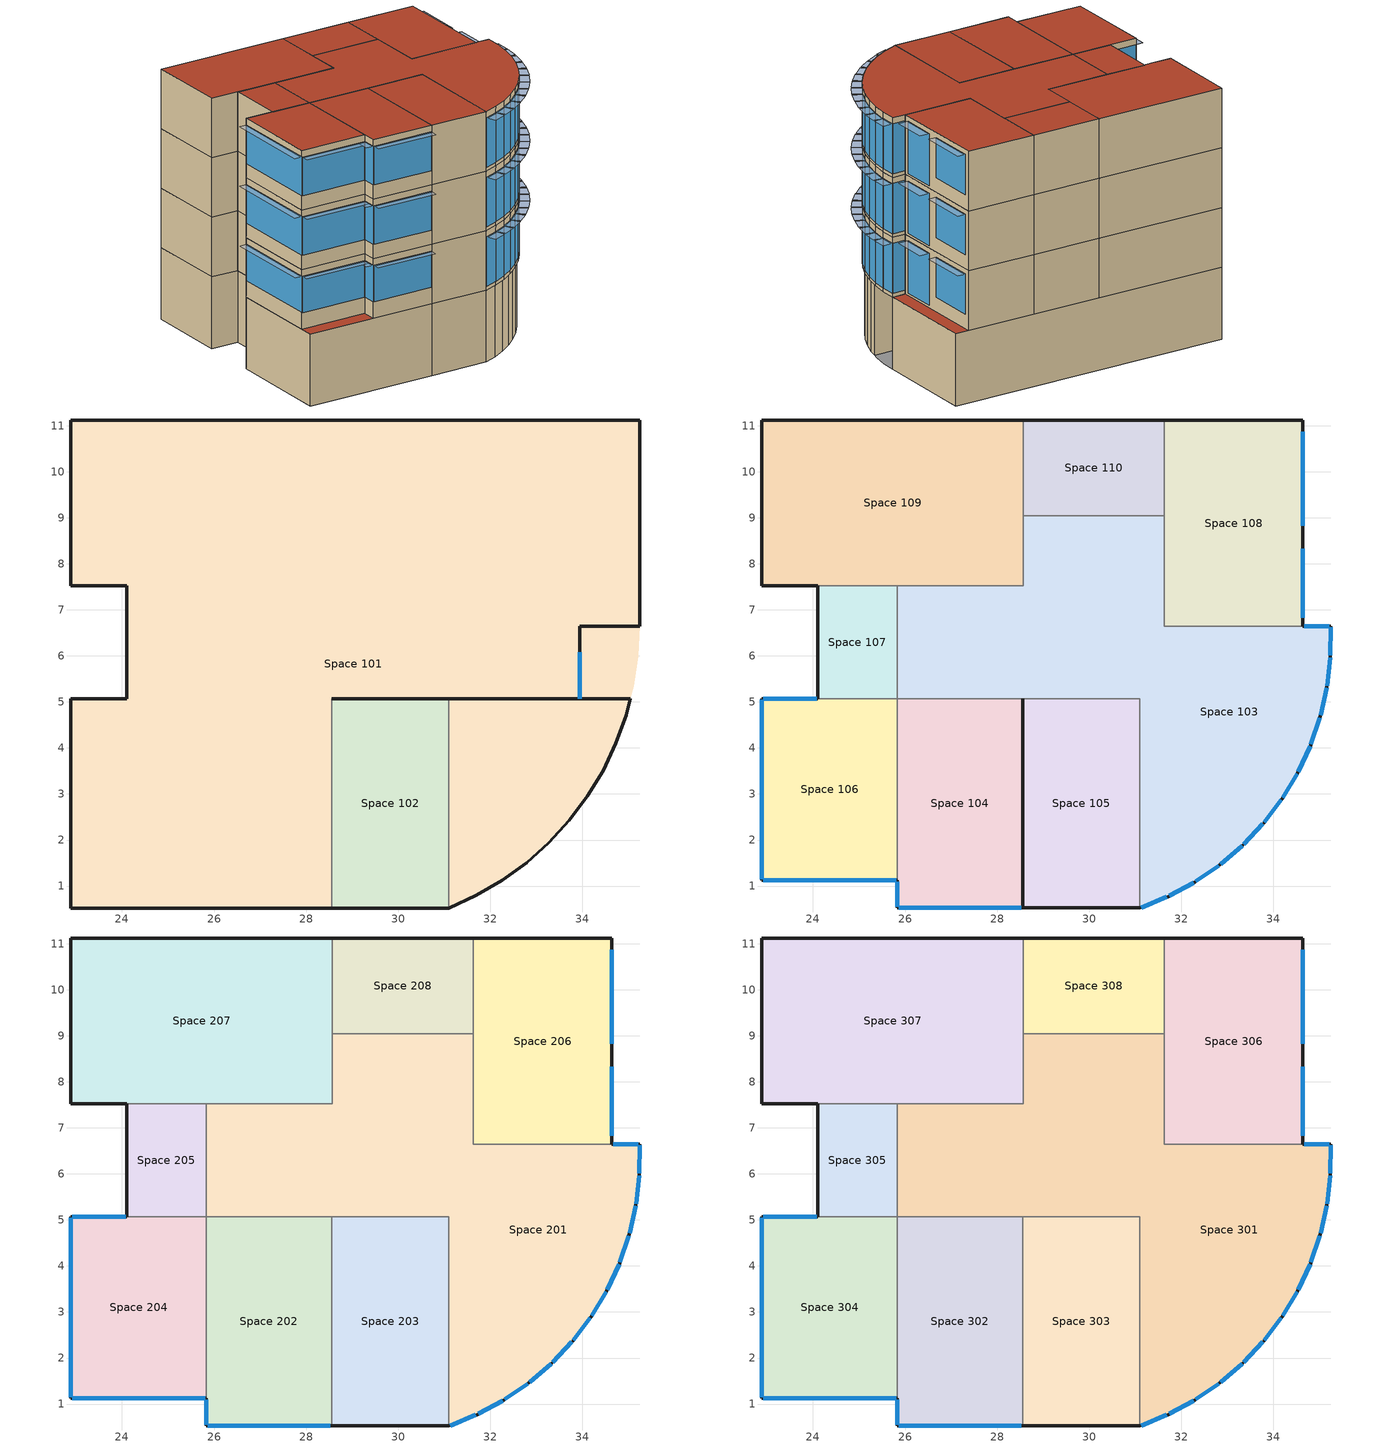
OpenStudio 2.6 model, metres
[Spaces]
Space 101
 floor ground: 35.24,11.12 35.24,6.64 33.94,6.64 33.94,5.07 28.55,5.07 28.55,0.52 22.89,0.52 22.89,5.07 24.1,5.07 24.1,7.52 22.89,7.52 22.89,11.12 z0.01; 35.24,6.64 35.21,5.99 35.11,5.35 35.04,5.07 33.94,5.07 33.94,6.64 z0.01; 35.04,5.07 34.95,4.71 34.73,4.1 34.45,3.51 34.11,2.95 33.72,2.43 33.28,1.95 32.79,1.51 32.26,1.13 31.7,0.8 31.1,0.52 31.1,5.07 z0.01
 wall outside: 28.55,5.07 31.1,5.07 33.94,5.07 33.94,6.64 35.24,6.64 35.24,11.12 22.89,11.12 22.89,7.52 24.1,7.52 24.1,5.07 22.89,5.07 22.89,0.52 28.55,0.52 / 31.1,0.52 31.7,0.8 32.26,1.13 32.79,1.51 33.28,1.95 33.72,2.43 34.11,2.95 34.45,3.51 34.73,4.1 34.95,4.71 35.04,5.07 33.94,5.07 33.94,6.64 z0.01:3.04
 wall to Space 102: 31.1,5.07 31.1,0.52 / 28.55,0.52 28.55,5.07 z0.01:3.04
 window: 33.94,5.07 33.94,6.07 / 33.94,5.07 33.94,6.07 z1.01:2.54
 roof outside: 35.04,5.07 35.11,5.35 35.21,5.99 35.24,6.64 33.94,6.64 33.94,5.07 z3.04; 31.1,0.52 31.7,0.8 32.26,1.13 32.79,1.51 33.28,1.95 33.72,2.43 34.11,2.95 34.45,3.51 34.73,4.1 34.95,4.71 35.04,5.07 31.1,5.07 z3.04; 28.55,0.52 28.55,5.07 33.94,5.07 33.94,6.64 35.24,6.64 35.24,11.12 22.89,11.12 22.89,7.52 24.1,7.52 24.1,5.07 22.89,5.07 22.89,0.52 z3.04
Space 102
 floor ground: 31.1,5.07 31.1,0.52 28.55,0.52 28.55,5.07 z0.01
 wall outside: 28.55,0.52 31.1,0.52 z0.01:3.04
Space 103
 floor ground: 31.63,9.04 31.63,6.64 35.24,6.64 35.24,5.98 35.16,5.33 35.02,4.68 34.81,4.06 34.53,3.46 34.19,2.89 33.79,2.37 33.34,1.89 32.84,1.46 32.29,1.09 31.71,0.77 31.1,0.52 31.1,5.07 25.83,5.07 25.83,7.52 28.57,7.52 28.57,9.04 z3.04
 wall outside: 31.1,0.52 31.71,0.77 32.29,1.09 32.84,1.46 33.34,1.89 33.79,2.37 34.19,2.89 34.53,3.46 34.81,4.06 35.02,4.68 35.16,5.33 35.24,5.98 35.24,6.64 34.64,6.64 z3.04:5.55
 wall to Space 105: 28.55,5.07 31.1,5.07 31.1,0.52 z3.04:5.55
 wall to Space 104: 25.83,5.07 28.55,5.07 z3.04:5.55
 wall to Space 107: 25.83,7.52 25.83,5.07 z3.04:5.55
 wall to Space 109: 28.57,9.04 28.57,7.52 25.83,7.52 z3.04:5.55
 wall to Space 110: 31.63,9.04 28.57,9.04 z3.04:5.55
 wall to Space 108: 34.64,6.64 31.63,6.64 31.63,9.04 z3.04:5.55
 window: 34.54,3.48 34.8,4.04 / 35.03,4.71 35.16,5.3 / 32.32,1.1 32.82,1.44 / 34.82,4.08 35.01,4.66 / 31.13,0.53 31.69,0.76 / 35.24,6.01 35.24,6.62 / 35.17,5.35 35.24,5.96 / 34.2,2.92 34.52,3.44 / 33.81,2.39 34.18,2.87 / 33.36,1.91 33.78,2.35 / 32.86,1.48 33.32,1.87 / 31.74,0.78 32.27,1.07 z3.19:5.28; 35.22,6.64 34.67,6.64 z3.19:5.3
Space 104
 floor ground: 28.55,5.07 28.55,0.52 25.83,0.52 25.83,5.07 z3.04
 wall outside: 25.83,1.12 25.83,0.52 28.55,0.52 z3.04:5.55
 wall to Space 106: 25.83,5.07 25.83,1.12 z3.04:5.55
 window: 25.83,1.1 25.83,0.55 / 25.86,0.52 28.52,0.52 z3.74:5.27
 roof outside: 28.55,0.52 28.55,5.07 25.83,5.07 25.83,0.52 z5.55
Space 105
 floor to Space 102: 31.1,5.07 31.1,0.52 28.55,0.52 28.55,5.07 z3.04
 wall outside: 28.55,5.07 28.55,0.52 31.1,0.52 z3.04:5.55
Space 106
 floor ground: 25.83,5.07 25.83,1.12 22.89,1.12 22.89,5.07 z3.04
 wall outside: 24.1,5.07 22.89,5.07 22.89,1.12 25.83,1.12 z3.04:5.55
 wall to Space 107: 25.83,5.07 24.1,5.07 z3.04:5.55
 window: 24.08,5.07 22.92,5.07 z3.74:5.31; 22.92,1.12 25.81,1.12 / 22.89,5.05 22.89,1.15 z3.74:5.27
Space 107
 floor ground: 25.83,7.52 25.83,5.07 24.1,5.07 24.1,7.52 z3.04
 wall outside: 24.1,7.52 24.1,5.07 z3.04:5.55
 wall to Space 109: 25.83,7.52 24.1,7.52 z3.04:5.55
Space 108
 floor ground: 34.64,11.12 34.64,6.64 31.63,6.64 31.63,11.12 z3.04
 wall outside: 34.64,6.64 34.64,11.12 31.63,11.12 / 34.64,6.64 34.64,11.12 z3.04:5.55
 wall to Space 110: 31.63,11.12 31.63,9.04 z3.04:5.55
 window: 34.64,8.82 34.64,10.87 / 34.64,8.82 34.64,10.87 z3.64:5.33; 34.64,6.83 34.64,8.33 / 34.64,6.83 34.64,8.33 z3.14:5.33
Space 109
 floor ground: 28.57,11.12 28.57,7.52 22.89,7.52 22.89,11.12 z3.04
 wall outside: 28.57,11.12 22.89,11.12 22.89,7.52 24.1,7.52 z3.04:5.55
 wall to Space 110: 28.57,9.04 28.57,11.12 z3.04:5.55
Space 110
 floor ground: 31.63,11.12 31.63,9.04 28.57,9.04 28.57,11.12 z3.04
 wall outside: 31.63,11.12 28.57,11.12 z3.04:5.55
Space 201
 floor to Space 103: 31.63,9.04 31.63,6.64 35.24,6.64 35.24,5.98 35.16,5.33 35.02,4.68 34.81,4.06 34.53,3.46 34.19,2.89 33.79,2.37 33.34,1.89 32.84,1.46 32.29,1.09 31.71,0.77 31.1,0.52 31.1,5.07 25.83,5.07 25.83,7.52 28.57,7.52 28.57,9.04 z5.55
 wall outside: 31.1,0.52 31.71,0.77 32.29,1.09 32.84,1.46 33.34,1.89 33.79,2.37 34.19,2.89 34.53,3.46 34.81,4.06 35.02,4.68 35.16,5.33 35.24,5.98 35.24,6.64 34.64,6.64 z5.55:8.06
 wall to Space 203: 28.55,5.07 31.1,5.07 31.1,0.52 z5.55:8.06
 wall to Space 202: 25.83,5.07 28.55,5.07 z5.55:8.06
 wall to Space 205: 25.83,7.52 25.83,5.07 z5.55:8.06
 wall to Space 207: 28.57,9.04 28.57,7.52 25.83,7.52 z5.55:8.06
 wall to Space 208: 31.63,9.04 28.57,9.04 z5.55:8.06
 wall to Space 206: 34.64,6.64 31.63,6.64 31.63,9.04 z5.55:8.06
 window: 35.24,6.01 35.24,6.62 / 34.82,4.08 35.01,4.66 / 32.86,1.48 33.32,1.87 / 34.54,3.48 34.8,4.04 / 35.17,5.35 35.24,5.96 / 31.13,0.53 31.69,0.76 / 35.03,4.71 35.16,5.3 / 34.2,2.92 34.52,3.44 / 33.81,2.39 34.18,2.87 / 33.36,1.91 33.78,2.35 / 32.32,1.1 32.82,1.44 / 31.74,0.78 32.27,1.07 z5.7:7.79; 35.22,6.64 34.67,6.64 z5.7:7.81
Space 202
 floor ground: 28.55,5.07 28.55,0.52 25.83,0.52 25.83,5.07 z5.55
 wall outside: 25.83,1.12 25.83,0.52 28.55,0.52 z5.55:8.06
 wall to Space 204: 25.83,5.07 25.83,1.12 z5.55:8.06
 wall to Space 203: 28.55,0.52 28.55,5.07 z5.55:8.06
 window: 25.83,1.1 25.83,0.55 / 25.86,0.52 28.52,0.52 z6.15:7.79
 roof outside: 28.55,0.52 28.55,5.07 25.83,5.07 25.83,0.52 z8.06
Space 203
 floor to Space 105: 31.1,5.07 31.1,0.52 28.55,0.52 28.55,5.07 z5.55
 wall outside: 28.55,0.52 31.1,0.52 z5.55:8.06
Space 204
 floor to Space 106: 25.83,5.07 25.83,1.12 22.89,1.12 22.89,5.07 z5.55
 wall outside: 24.1,5.07 22.89,5.07 22.89,1.12 25.83,1.12 z5.55:8.06
 wall to Space 205: 25.83,5.07 24.1,5.07 z5.55:8.06
 window: 24.08,5.07 22.92,5.07 / 22.92,1.12 25.81,1.12 / 22.89,5.05 22.89,1.15 z6.15:7.79
Space 205
 floor to Space 107: 25.83,7.52 25.83,5.07 24.1,5.07 24.1,7.52 z5.55
 wall outside: 24.1,7.52 24.1,5.07 z5.55:8.06
 wall to Space 207: 25.83,7.52 24.1,7.52 z5.55:8.06
Space 206
 floor to Space 108: 34.64,11.12 34.64,6.64 31.63,6.64 31.63,11.12 z5.55
 wall outside: 34.64,6.64 34.64,11.12 31.63,11.12 z5.55:8.06
 wall to Space 208: 31.63,11.12 31.63,9.04 z5.55:8.06
 window: 34.64,8.82 34.64,10.87 z6.15:7.84; 34.64,6.83 34.64,8.33 z5.65:7.84
Space 207
 floor to Space 109: 28.57,11.12 28.57,7.52 22.89,7.52 22.89,11.12 z5.55
 wall outside: 28.57,11.12 22.89,11.12 22.89,7.52 24.1,7.52 z5.55:8.06
 wall to Space 208: 28.57,9.04 28.57,11.12 z5.55:8.06
Space 208
 floor to Space 110: 31.63,11.12 31.63,9.04 28.57,9.04 28.57,11.12 z5.55
 wall outside: 31.63,11.12 28.57,11.12 z5.55:8.06
Space 301
 floor to Space 201: 31.63,9.04 31.63,6.64 35.24,6.64 35.24,5.98 35.16,5.33 35.02,4.68 34.81,4.06 34.53,3.46 34.19,2.89 33.79,2.37 33.34,1.89 32.84,1.46 32.29,1.09 31.71,0.77 31.1,0.52 31.1,5.07 25.83,5.07 25.83,7.52 28.57,7.52 28.57,9.04 z8.06
 wall outside: 31.1,0.52 31.71,0.77 32.29,1.09 32.84,1.46 33.34,1.89 33.79,2.37 34.19,2.89 34.53,3.46 34.81,4.06 35.02,4.68 35.16,5.33 35.24,5.98 35.24,6.64 34.64,6.64 z8.06:10.57
 wall to Space 303: 28.55,5.07 31.1,5.07 31.1,0.52 z8.06:10.57
 wall to Space 302: 25.83,5.07 28.55,5.07 z8.06:10.57
 wall to Space 305: 25.83,7.52 25.83,5.07 z8.06:10.57
 wall to Space 307: 28.57,9.04 28.57,7.52 25.83,7.52 z8.06:10.57
 wall to Space 308: 31.63,9.04 28.57,9.04 z8.06:10.57
 wall to Space 306: 34.64,6.64 31.63,6.64 31.63,9.04 z8.06:10.57
 window: 34.54,3.48 34.8,4.04 / 31.13,0.53 31.69,0.76 / 33.81,2.39 34.18,2.87 / 35.24,6.01 35.24,6.62 / 32.86,1.48 33.32,1.87 / 35.03,4.71 35.16,5.3 / 35.17,5.35 35.24,5.96 / 34.82,4.08 35.01,4.66 / 34.2,2.92 34.52,3.44 / 33.36,1.91 33.78,2.35 / 32.32,1.1 32.82,1.44 / 31.74,0.78 32.27,1.07 z8.21:10.3; 35.22,6.64 34.67,6.64 z8.21:10.32
 roof outside: 31.1,0.52 31.71,0.77 32.29,1.09 32.84,1.46 33.34,1.89 33.79,2.37 34.19,2.89 34.53,3.46 34.81,4.06 35.02,4.68 35.16,5.33 35.24,5.98 35.24,6.64 31.63,6.64 31.63,9.04 28.57,9.04 28.57,7.52 25.83,7.52 25.83,5.07 31.1,5.07 z10.57
Space 302
 floor ground: 28.55,5.07 28.55,0.52 25.83,0.52 25.83,5.07 z8.06
 wall outside: 25.83,1.12 25.83,0.52 28.55,0.52 z8.06:10.57
 wall to Space 304: 25.83,5.07 25.83,1.12 z8.06:10.57
 wall to Space 303: 28.55,0.52 28.55,5.07 z8.06:10.57
 window: 25.83,1.1 25.83,0.55 / 25.86,0.52 28.52,0.52 z8.66:10.3
 roof outside: 28.55,0.52 28.55,5.07 25.83,5.07 25.83,0.52 z10.57
Space 303
 floor to Space 203: 31.1,5.07 31.1,0.52 28.55,0.52 28.55,5.07 z8.06
 wall outside: 28.55,0.52 31.1,0.52 z8.06:10.57
 roof outside: 31.1,0.52 31.1,5.07 28.55,5.07 28.55,0.52 z10.57
Space 304
 floor to Space 204: 25.83,5.07 25.83,1.12 22.89,1.12 22.89,5.07 z8.06
 wall outside: 24.1,5.07 22.89,5.07 22.89,1.12 25.83,1.12 z8.06:10.57
 wall to Space 305: 25.83,5.07 24.1,5.07 z8.06:10.57
 window: 22.92,1.12 25.81,1.12 / 22.89,5.05 22.89,1.15 / 24.08,5.07 22.92,5.07 z8.66:10.3
 roof outside: 25.83,1.12 25.83,5.07 22.89,5.07 22.89,1.12 z10.57
Space 305
 floor to Space 205: 25.83,7.52 25.83,5.07 24.1,5.07 24.1,7.52 z8.06
 wall outside: 24.1,7.52 24.1,5.07 z8.06:10.57
 wall to Space 307: 25.83,7.52 24.1,7.52 z8.06:10.57
 roof outside: 25.83,5.07 25.83,7.52 24.1,7.52 24.1,5.07 z10.57
Space 306
 floor to Space 206: 34.64,11.12 34.64,6.64 31.63,6.64 31.63,11.12 z8.06
 wall outside: 34.64,6.64 34.64,11.12 31.63,11.12 z8.06:10.57
 wall to Space 308: 31.63,11.12 31.63,9.04 z8.06:10.57
 window: 34.64,8.82 34.64,10.87 z8.66:10.35; 34.64,6.83 34.64,8.33 z8.16:10.35
 roof outside: 34.64,6.64 34.64,11.12 31.63,11.12 31.63,6.64 z10.57
Space 307
 floor to Space 207: 28.57,11.12 28.57,7.52 22.89,7.52 22.89,11.12 z8.06
 wall outside: 28.57,11.12 22.89,11.12 22.89,7.52 24.1,7.52 z8.06:10.57
 wall to Space 308: 28.57,9.04 28.57,11.12 z8.06:10.57
 roof outside: 28.57,7.52 28.57,11.12 22.89,11.12 22.89,7.52 z10.57
Space 308
 floor to Space 208: 31.63,11.12 31.63,9.04 28.57,9.04 28.57,11.12 z8.06
 wall outside: 31.63,11.12 28.57,11.12 z8.06:10.57
 roof outside: 31.63,9.04 31.63,11.12 28.57,11.12 28.57,9.04 z10.57
shading: 33.13,1.16 33.59,1.55 33.32,1.87 32.86,1.48 z7.79; 34.92,3.31 35.18,3.86 34.8,4.04 34.54,3.48 z10.3; 25.81,0.8 25.81,1.12 22.92,1.12 22.92,0.8 z7.79; 32.55,0.75 33.06,1.1 32.82,1.44 32.32,1.1 z10.3; 34.92,3.31 35.18,3.86 34.8,4.04 34.54,3.48 z5.28; 35.21,3.95 35.41,4.53 35.01,4.66 34.82,4.08 z7.79; 35.08,6.83 35.08,8.33 34.64,8.33 34.64,6.83 z7.84; 35.58,5.31 35.65,5.91 35.24,5.96 35.17,5.35 z7.79; 35.21,3.95 35.41,4.53 35.01,4.66 34.82,4.08 z5.28; 35.66,6.01 35.66,6.62 35.24,6.62 35.24,6.01 z7.79; 35.44,4.62 35.57,5.21 35.16,5.3 35.03,4.71 z5.28; 34.98,8.82 34.98,10.87 34.64,10.87 34.64,8.82 z5.33; 32.55,0.75 33.06,1.1 32.82,1.44 32.32,1.1 z5.28; 31.28,0.15 31.85,0.38 31.69,0.76 31.13,0.53 z5.28; 33.66,1.62 34.08,2.06 33.78,2.35 33.36,1.91 z10.3; 35.44,4.62 35.57,5.21 35.16,5.3 35.03,4.71 z10.3; 35.66,6.01 35.66,6.62 35.24,6.62 35.24,6.01 z5.28; 34.14,2.14 34.51,2.62 34.18,2.87 33.81,2.39 z10.3; 31.28,0.15 31.85,0.38 31.69,0.76 31.13,0.53 z10.3; 34.14,2.14 34.51,2.62 34.18,2.87 33.81,2.39 z7.79; 35.66,6.01 35.66,6.62 35.24,6.62 35.24,6.01 z10.3; 31.93,0.42 32.47,0.7 32.27,1.07 31.74,0.78 z5.28; 35.58,5.31 35.65,5.91 35.24,5.96 35.17,5.35 z5.28; 22.89,1.15 22.89,5.05 22.56,5.05 22.56,1.15 z10.3; 34.92,3.31 35.18,3.86 34.8,4.04 34.54,3.48 z7.79; 34.56,2.7 34.88,3.22 34.52,3.44 34.2,2.92 z5.28; 34.14,2.14 34.51,2.62 34.18,2.87 33.81,2.39 z5.28; 33.66,1.62 34.08,2.06 33.78,2.35 33.36,1.91 z5.28; 33.13,1.16 33.59,1.55 33.32,1.87 32.86,1.48 z5.28; 25.81,0.82 25.81,1.12 22.92,1.12 22.92,0.82 z5.27; 33.13,1.16 33.59,1.55 33.32,1.87 32.86,1.48 z10.3; 31.28,0.15 31.85,0.38 31.69,0.76 31.13,0.53 z7.79; 31.93,0.42 32.47,0.7 32.27,1.07 31.74,0.78 z7.79; 35.44,4.62 35.57,5.21 35.16,5.3 35.03,4.71 z7.79; 34.56,2.7 34.88,3.22 34.52,3.44 34.2,2.92 z7.79; 33.66,1.62 34.08,2.06 33.78,2.35 33.36,1.91 z7.79; 32.55,0.75 33.06,1.1 32.82,1.44 32.32,1.1 z7.79; 35.58,5.31 35.65,5.91 35.24,5.96 35.17,5.35 z10.3; 34.25,5.07 34.25,6.07 33.94,6.07 33.94,5.07 z2.54; 35.21,3.95 35.41,4.53 35.01,4.66 34.82,4.08 z10.3; 34.56,2.7 34.88,3.22 34.52,3.44 34.2,2.92 z10.3; 31.93,0.42 32.47,0.7 32.27,1.07 31.74,0.78 z10.3; 25.83,0.55 25.83,1.1 25.5,1.1 25.5,0.55 z10.3; 22.89,1.15 22.89,5.05 22.59,5.05 22.59,1.15 z5.27; 34.98,8.82 34.98,10.87 34.64,10.87 34.64,8.82 z7.84; 22.89,1.15 22.89,5.05 22.56,5.05 22.56,1.15 z7.79; 25.81,0.8 25.81,1.12 22.92,1.12 22.92,0.8 z10.3; 34.98,8.82 34.98,10.87 34.64,10.87 34.64,8.82 z10.35; 35.08,6.83 35.08,8.33 34.64,8.33 34.64,6.83 z10.35; 35.08,6.83 35.08,8.33 34.64,8.33 34.64,6.83 z5.33; 28.52,0.2 28.52,0.52 25.86,0.52 25.86,0.2 z10.3; 25.83,0.55 25.83,1.1 25.5,1.1 25.5,0.55 z7.79; 28.52,0.2 28.52,0.52 25.86,0.52 25.86,0.2 z7.79; 25.83,0.55 25.83,1.1 25.53,1.1 25.53,0.55 z5.27; 28.52,0.22 28.52,0.52 25.86,0.52 25.86,0.22 z5.27
[Building]
Building 1: Space Type=189.1-2009 - Office - OpenOffice - CZ4-8; Default Construction Set=189.1-2009 - CZ5 - Office
[Site]
Site 1
[ClimateZones]
Climate Zone Institution Name 1=ASHRAE; Climate Zone Document Name 1=ANSI/ASHRAE Standard 169; Climate Zone Document Year 1=2006; Climate Zone Institution Name 2=CEC; Climate Zone Document Name 2=California Climate Zone Descriptions; Climate Zone Document Year 2=1995
[DefaultConstructionSet]
189.1-2009 - CZ5 - Office: Default Exterior Surface Constructions=Default Surface Constructions 13; Default Interior Surface Constructions=Default Surface Constructions 14; Default Ground Contact Surface Constructions=Default Surface Constructions 15; Default Exterior SubSurface Constructions=Default Sub Surface Constructions 9; Default Interior SubSurface Constructions=Default Sub Surface Constructions 10; Interior Partition Construction=Interior Partition
[DefaultSurfaceConstructions]
Name | Floor Construction | Wall Construction | Roof Ceiling Construction
Default Surface Constructions 13 | ExtSlabCarpet 4in ClimateZone 1-8 | ASHRAE 189.1-2009 ExtWall Mass ClimateZone 5 | ASHRAE 189.1-2009 ExtRoof IEAD ClimateZone 2-5
Default Surface Constructions 14 | Interior Floor | Interior Wall | Interior Ceiling
Default Surface Constructions 15 | ExtSlabCarpet 4in ClimateZone 1-8 | ExtSlabCarpet 4in ClimateZone 1-8 | ExtSlabCarpet 4in ClimateZone 1-8
[Construction]
ExtSlabCarpet 4in ClimateZone 1-8: MAT-CC05 4 HW CONCRETE, CP02 CARPET PAD
Interior Floor: F16 Acoustic tile, F05 Ceiling air space resistance, M11 100mm lightweight concrete
Interior Wall: G01a 19mm gypsum board, F04 Wall air space resistance, G01a 19mm gypsum board
Interior Ceiling: M11 100mm lightweight concrete, F05 Ceiling air space resistance, F16 Acoustic tile
Exterior Door: F08 Metal surface, I01 25mm insulation board
Interior Window: Clear 3mm
Interior Door; Interior Partition: G05 25mm wood
ASHRAE 189.1-2009 ExtRoof IEAD ClimateZone 2-5: Roof Membrane, Roof Insulation [21], Metal Decking
ASHRAE 189.1-2009 ExtWindow ClimateZone 4-5: Theoretical Glass [207]
ASHRAE 189.1-2009 ExtWall Mass ClimateZone 5: 1IN Stucco, 8IN Concrete HW, Wall Insulation [40], 1/2IN Gypsum
[Material] Thermal Absorptance=0.9
Name | Roughness | Thickness {m} | Conductivity {W/m-K} | Density {kg/m3} | Specific Heat {J/kg-K} | Solar Absorptance | Visible Absorptance
MAT-CC05 4 HW CONCRETE | Rough | 0.1016 | 1.311 | 2240 | 836.8 | 0.85 | 0.85
1IN Stucco | Smooth | 0.0253 | 0.6918 | 1858 | 837 | 0.92 | 0.92
8IN Concrete HW | MediumRough | 0.2033 | 1.7296 | 2243 | 837 | 0.65 | 0.65
1/2IN Gypsum | Smooth | 0.0127 | 0.16 | 784.9 | 830 | 0.4 | 0.4
Roof Membrane | VeryRough | 0.0095 | 0.16 | 1121.29 | 1460 | 0.7 | 0.7
Metal Decking | MediumSmooth | 0.0015 | 45.006 | 7680 | 418.4 | 0.6 | 0.6
F16 Acoustic tile | MediumSmooth | 0.0191 | 0.06 | 368 | 590 | 0.3 | 0.3
M11 100mm lightweight concrete | MediumRough | 0.1016 | 0.53 | 1280 | 840 | 0.5 | 0.5
G01a 19mm gypsum board | MediumSmooth | 0.019 | 0.16 | 800 | 1090 | 0.4 | 0.4
F08 Metal surface | Smooth | 0.0008 | 45.28 | 7824 | 500 | 0.7 | 0.7
I01 25mm insulation board | MediumRough | 0.0254 | 0.03 | 43 | 1210 | 0.6 | 0.6
G05 25mm wood | MediumSmooth | 0.0254 | 0.15 | 608 | 1630 | 0.5 | 0.5
Roof Insulation [21] | MediumRough | 0.2105 | 0.049 | 265 | 836.8 | 0.7 | 0.7
Wall Insulation [40] | MediumRough | 0.0794 | 0.0432 | 91 | 837 | 0.5 | 0.5
[Material:NoMass]
CP02 CARPET PAD: Roughness=Smooth; Thermal Resistance {m2-K/W}=0.1; Thermal Absorptance=0.9; Solar Absorptance=0.8; Visible Absorptance=0.8
[Material:AirGap]
Name | Thermal Resistance {m2-K/W}
F05 Ceiling air space resistance | 0.18
F04 Wall air space resistance | 0.15
[DefaultSubSurfaceConstructions]
Name | Fixed Window Construction | Operable Window Construction | Door Construction | Tubular Daylight Dome Construction | Tubular Daylight Diffuser Construction
Default Sub Surface Constructions 9 | ASHRAE 189.1-2009 ExtWindow ClimateZone 4-5 | ASHRAE 189.1-2009 ExtWindow ClimateZone 4-5 | Exterior Door | Interior Window | Interior Window
Default Sub Surface Constructions 10 | Interior Window | Interior Window | Interior Door
[WindowMaterial:Glazing] Optical Data Type=SpectralAverage; Thickness {m}=0.003; Back Side Solar Reflectance at Normal Incidence=0; Back Side Visible Reflectance at Normal Incidence=0; Infrared Transmittance at Normal Incidence=0; Dirt Correction Factor for Solar and Visible Transmittance=1; Solar Diffusing=No
Name | Solar Transmittance at Normal Incidence | Front Side Solar Reflectance at Normal Incidence | Visible Transmittance at Normal Incidence | Front Side Visible Reflectance at Normal Incidence | Front Side Infrared Hemispherical Emissivity | Back Side Infrared Hemispherical Emissivity | Conductivity {W/m-K}
Clear 3mm | 0.837 | 0.075 | 0.898 | 0.081 | 0.84 | 0.84 | 0.9
Theoretical Glass [207] | 0.3311 | 0.6189 | 0.44 | 0.51 | 0.9 | 0.9 | 0.0133
[WindowMaterial:Blind]
Window Material Blind 1: Slat Width {m}=0.025; Slat Separation {m}=0.01875; Front Side Slat Beam Solar Reflectance=0.5; Back Side Slat Beam Solar Reflectance=0.5; Front Side Slat Diffuse Solar Reflectance=0.5; Back Side Slat Diffuse Solar Reflectance=0.5; Slat Beam Visible Transmittance=0
[SpaceType]
189.1-2009 - Office - OpenOffice - CZ4-8: Default Schedule Set=189.1-2009 - Office - OpenOffice - CZ4-8 Schedule Set; Design Specification Outdoor Air Object=189.1-2009 - Office - OpenOffice - CZ4-8 Ventilation; Standards Building Type=Office; Standards Space Type=OpenOffice
[DefaultScheduleSet]
189.1-2009 - Office - OpenOffice - CZ4-8 Schedule Set: Number of People Schedule=Office Work Occ; People Activity Level Schedule=Office Activity; Lighting Schedule=Office Bldg Light; Electric Equipment Schedule=Office Bldg Equip; Infiltration Schedule=Office Infil Quarter On
[Lights:Definition]
189.1-2009 - Office - OpenOffice - CZ4-8 Lights Definition: Design Level Calculation Method=Watts/Area; Watts per Space Floor Area {W/m2}=10.6563
[Lights]
189.1-2009 - Office - OpenOffice - CZ4-8 Lights: Lights Definition=189.1-2009 - Office - OpenOffice - CZ4-8 Lights Definition; Space or SpaceType=189.1-2009 - Office - OpenOffice - CZ4-8
[DesignSpecification:OutdoorAir]
189.1-2009 - Office - OpenOffice - CZ4-8 Ventilation: Outdoor Air Method=Sum; Outdoor Air Flow per Person {m3/s-person}=0.00943895
[People:Definition]
189.1-2009 - Office - OpenOffice - CZ4-8 People Definition: Number of People Calculation Method=People/Area; People per Space Floor Area {person/m2}=0.0565105; Fraction Radiant=0.3
[People]
189.1-2009 - Office - OpenOffice - CZ4-8 People: People Definition=189.1-2009 - Office - OpenOffice - CZ4-8 People Definition; Space or SpaceType=189.1-2009 - Office - OpenOffice - CZ4-8
[SpaceInfiltration:DesignFlowRate]
189.1-2009 - Office - OpenOffice - CZ4-8 Infiltration: Space or SpaceType=189.1-2009 - Office - OpenOffice - CZ4-8; Design Flow Rate Calculation Method=Flow/ExteriorArea; Flow per Exterior Surface Area {m3/s-m2}=0.000226568
[ElectricEquipment:Definition]
189.1-2009 - Office - OpenOffice - CZ4-8 Electric Equipment Definition: Design Level Calculation Method=Watts/Area; Watts per Space Floor Area {W/m2}=7.64238
[ElectricEquipment]
189.1-2009 - Office - OpenOffice - CZ4-8 Electric Equipment: Electric Equipment Definition=189.1-2009 - Office - OpenOffice - CZ4-8 Electric Equipment Definition; Space or SpaceType=189.1-2009 - Office - OpenOffice - CZ4-8
[ShadingControl]
Shading Control 1: Shading Type=InteriorBlind; Shading Device Material=Window Material Blind 1
[BuildingStory]
Name | Nominal Z Coordinate {m} | Nominal Floor to Floor Height {m}
Building Story 1; Building Story 5; Building Story 9 | 0 | 3.03
Building Story 2; Building Story 6; Building Story 10 | 0 | 2.51
Building Story 3; Building Story 7; Building Story 11 | 2.51 | 2.51
Building Story 4; Building Story 8; Building Story 12 | 5.02 | 2.51
[Space]
Name | Building Story
Space 101; Space 102 | Building Story 9
Space 103; Space 104; Space 105; Space 106; Space 107; Space 108; Space 109; Space 110 | Building Story 10
Space 201; Space 202; Space 203; Space 204; Space 205; Space 206; Space 207; Space 208 | Building Story 11
Space 301; Space 302; Space 303; Space 304; Space 305; Space 306; Space 307; Space 308 | Building Story 12
[Schedule:Ruleset]
Name | Default Day Schedule | Summer Design Day Schedule | Winter Design Day Schedule
Office Bldg Light | Office Bldg Light Default Schedule | Office Bldg Light Summer Design Day | Office Bldg Light Winter Design Day
Office Activity | Office Activity Default Schedule | Office Activity Summer Design Day | Office Activity Winter Design Day
Office Infil Quarter On | Office Infil Quarter On Default Schedule | Office Infil Quarter On Summer Design Day | Office Infil Quarter On Winter Design Day
Office Bldg Equip | Office Bldg Equip Default Schedule | Office Bldg Equip Summer Design Day | Office Bldg Equip Winter Design Day
Office Work Occ | Office Bldg Occ Default Schedule | Office Bldg Occ Summer Design Day | Office Bldg Occ Winter Design Day
[Schedule:Day]
Office Bldg Light Default Schedule: 5, 0, 0.05, 7, 0, 0.1, 8, 0, 0.3, 17, 0, 0.9, 18, 0, 0.7, 20, 0, 0.5, 22, 0, 0.3, 23, 0, 0.1, 24, 0, 0.05
Office Bldg Light Summer Design Day; Office Infil Quarter On Rule 1 Day Schedule; Office Bldg Equip Summer Design Day: 24, 0, 1
Office Bldg Light Winter Design Day; Office Bldg Equip Winter Design Day; Office Bldg Occ Winter Design Day; Office Bldg Occ Rule 1 Day Schedule: 24, 0, 0
Office Bldg Light Rule 1 Day Schedule: 24, 0, 0.05
Office Bldg Light Rule 2 Day Schedule: 6, 0, 0.05, 8, 0, 0.1, 14, 0, 0.5, 17, 0, 0.15, 24, 0, 0.05
Office Activity Default Schedule; Office Activity Summer Design Day; Office Activity Winter Design Day: 24, 0, 132
Office Infil Quarter On Default Schedule; Office Infil Quarter On Summer Design Day: 6, 0, 1, 22, 0, 0.25, 24, 0, 1
Office Infil Quarter On Winter Design Day; Office Infil Quarter On Rule 2 Day Schedule: 6, 0, 1, 18, 0, 0.25, 24, 0, 1
Office Bldg Equip Default Schedule: 8, 0, 0.4, 12, 0, 0.9, 13, 0, 0.8, 17, 0, 0.9, 18, 0, 0.8, 20, 0, 0.6, 22, 0, 0.5, 24, 0, 0.4
Office Bldg Equip Rule 1 Day Schedule: 24, 0, 0.3
Office Bldg Equip Rule 2 Day Schedule: 6, 0, 0.3, 8, 0, 0.4, 14, 0, 0.5, 17, 0, 0.35, 24, 0, 0.3
Office Bldg Occ Default Schedule: 6, 0, 0, 7, 0, 0.1, 8, 0, 0.2, 12, 0, 0.85, 13, 0, 0.5, 17, 0, 0.85, 18, 0, 0.7, 20, 0, 0.4, 22, 0, 0.1, 24, 0, 0.05
Office Bldg Occ Summer Design Day: 6, 0, 0, 22, 0, 1, 24, 0, 0.05
Office Bldg Occ Rule 2 Day Schedule: 6, 0, 0, 8, 0, 0.1, 14, 0, 0.4, 17, 0, 0.1, 24, 0, 0
[Schedule:Rule] Apply Monday=No; Apply Tuesday=No; Apply Wednesday=No; Apply Thursday=No; Apply Friday=No; Date Specification Type=DateRange; Start Month=1; Start Day=1; End Month=12; End Day=31
Name | Schedule Ruleset | Rule Order | Day Schedule | Apply Sunday | Apply Saturday
Office Bldg Light Rule 1 | Office Bldg Light | 0 | Office Bldg Light Rule 1 Day Schedule | Yes | No
Office Bldg Light Rule 2 | Office Bldg Light | 1 | Office Bldg Light Rule 2 Day Schedule | No | Yes
Office Infil Quarter On Rule 1 | Office Infil Quarter On | 0 | Office Infil Quarter On Rule 1 Day Schedule | Yes | No
Office Infil Quarter On Rule 2 | Office Infil Quarter On | 1 | Office Infil Quarter On Rule 2 Day Schedule | No | Yes
Office Bldg Equip Rule 1 | Office Bldg Equip | 0 | Office Bldg Equip Rule 1 Day Schedule | Yes | No
Office Bldg Equip Rule 2 | Office Bldg Equip | 1 | Office Bldg Equip Rule 2 Day Schedule | No | Yes
Office Work Occ Rule 1 | Office Work Occ | 0 | Office Bldg Occ Rule 1 Day Schedule | Yes | No
Office Work Occ Rule 2 | Office Work Occ | 1 | Office Bldg Occ Rule 2 Day Schedule | No | Yes
